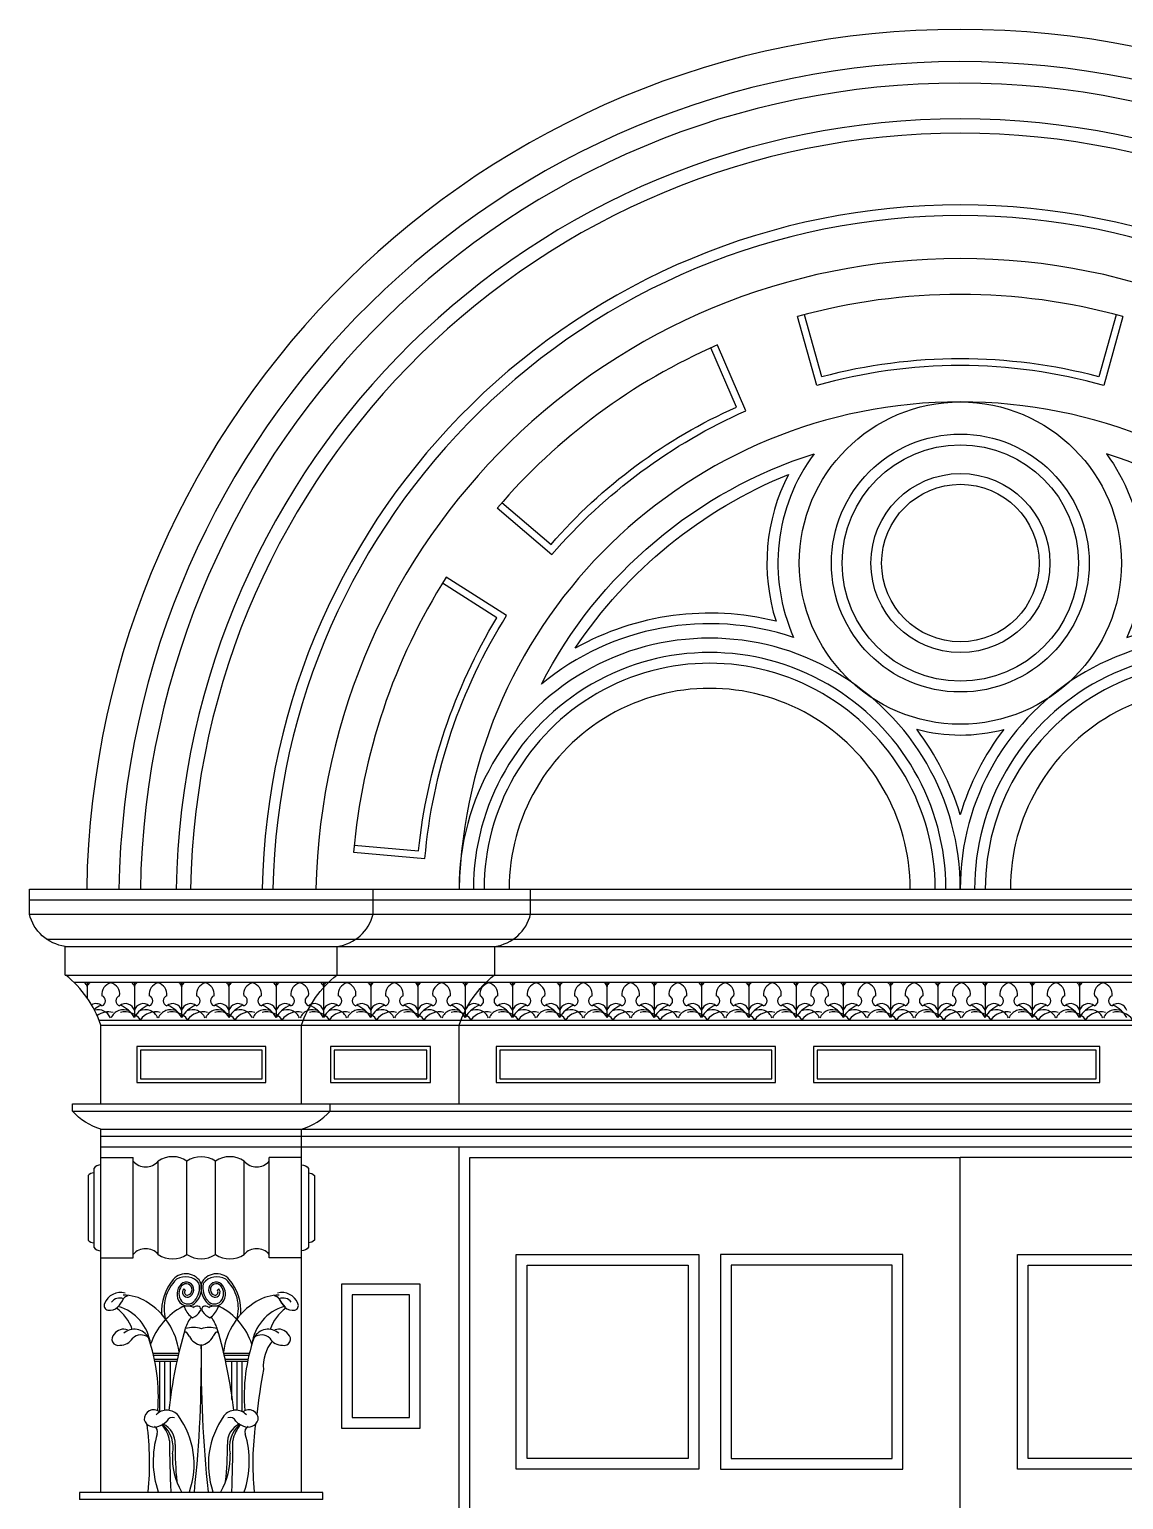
# Model space of a CAD drawing. Header units: metres. Extents: x 44156 to 46760, y 14888 to 19396.
# Drawn here: x 44156 to 45686, y 17340 to 19396 of the extents above; entities that cross this region are included whole.
import ezdxf

# ---------------------------------------------------------------- set-up
doc = ezdxf.new("R2010")
doc.units = ezdxf.units.M
for name, color, linetype in [('1', 3, 'Continuous'), ('3', 3, 'Continuous'), ('7', 7, 'Continuous')]:
    doc.layers.add(name, color=color, linetype=linetype)

# ---------------------------------------------------------------- blocks, each defined once
blk = doc.blocks.new('FH01F009')
at = {"layer": '1'}
for p, q in [((-47.25, 3104.33), (2409.75, 3104.33)), ((-47.25, 3085.43), (2409.75, 3085.43)), ((-24.48, 3052.35), (2386.98, 3052.35)), ((11.23, 2995.71), (2351.27, 2995.71)), ((44.78, 2945.48), (2317.72, 2945.48)), ((9.45, 2825.55), (2353.05, 2825.55)), ((47.25, 2801.93), (2315.25, 2801.93)), ((47.25, 2792.48), (2315.25, 2792.48)), ((47.25, 2764.12), (89.78, 2764.12)), ((89.78, 2631.83), (89.78, 2764.12)), ((122.85, 2636.55), (122.85, 2759.4)), ((160.65, 2636.55), (160.65, 2759.4)), ((198.45, 2636.55), (198.45, 2759.4)), ((236.25, 2636.55), (236.25, 2759.4)), ((269.32, 2631.83), (269.32, 2764.12)), ((311.85, 2764.12), (269.32, 2764.12)), ((47.25, 2631.83), (89.78, 2631.83)), ((311.85, 2631.83), (269.32, 2631.83)), ((340.2, 2313.03), (18.9, 2313.03))]:
    blk.add_line(p, q, dxfattribs=at)
for points in [[(1386.85, 3876.21), (1364.13, 3794.24, 0.13), (998.38, 3794.19), (975.65, 3876.21)], [(576.45, 3628.4), (641.16, 3573.11, -0.11), (886.02, 3754.38), (852.09, 3832.44)], [(381.52, 3176.5), (466.28, 3169.09, -0.11), (569.65, 3476.27), (497.86, 3522.02)]]:
    blk.add_lwpolyline(points, format="xyb", dxfattribs=at)
for points in [[(99.22, 2868.08), (259.87, 2868.08), (259.87, 2905.88), (99.22, 2905.88)], [(354.77, 2868.08), (477.25, 2868.08), (477.25, 2905.88), (354.77, 2905.88)], [(573.55, 2868.08), (932.65, 2868.08), (932.65, 2905.88), (573.55, 2905.88)], [(992.25, 2868.08), (1360.8, 2868.08), (1360.8, 2905.88), (992.25, 2905.88)], [(609.52, 2622.37), (822.15, 2622.38), (822.15, 2367.23), (609.52, 2367.23)], [(878.85, 2367.23), (1091.47, 2367.23), (1091.47, 2622.38), (878.85, 2622.38)], [(1483.65, 2367.23), (1271.02, 2367.23), (1271.02, 2622.38), (1483.65, 2622.38)], [(378.94, 2421.34), (454.48, 2421.34), (454.48, 2583.23), (378.94, 2583.23)]]:
    blk.add_lwpolyline(points, close=True, dxfattribs=at)
for points in [[(533.92, 18.9), (533.92, 2764.12), (1181.25, 2764.12)], [(1828.57, 18.9), (1828.57, 2764.12), (1181.25, 2764.12)]]:
    blk.add_lwpolyline(points, dxfattribs=at)
for radius in [212.62, 118.12, 103.95]:
    blk.add_circle((1181.43, 3548.55), radius, dxfattribs=at)
for centre, radius, start, end in [((1181.25, 3099.52), 1110.53, 0.98, 179.06), ((1181.25, 3099.52), 1016.03, 1.07, 178.93), ((1181.34, 3099.43), 921.63, 1.19, 178.81), ((1181.34, 3099.43), 907.45, 1.2, 178.8), ((1181.34, 3099.43), 803.5, 74.51, 105.51), ((1181.34, 3099.43), 803.5, 113.51, 139.5), ((1181.34, 3099.43), 661.75, 1.65, 178.35), ((1181.34, 3099.43), 803.5, 147.6, 175.17), ((850.56, 3118.74), 330.69, 359.96, 180.04), ((1511.94, 3118.74), 330.69, 359.96, 180.04), ((850.56, 3118.74), 311.79, 359.96, 180.04), ((850.56, 3118.74), 297.62, 359.96, 180.04), ((1511.94, 3118.74), 311.79, 359.96, 180.04), ((1511.94, 3118.74), 297.62, 359.96, 180.04), ((106.31, 2773.96), 22.03, 221.36, 318.64), ((141.75, 2732.71), 32.7, 54.7, 125.3), ((179.55, 2732.18), 33.14, 55.23, 124.77), ((217.35, 2732.71), 32.7, 54.7, 125.3), ((252.79, 2773.96), 22.03, 221.36, 318.64), ((106.31, 2621.99), 22.03, 41.36, 138.64), ((252.79, 2621.99), 22.03, 41.36, 138.64), ((141.75, 2663.24), 32.7, 234.7, 305.3), ((179.55, 2663.77), 33.14, 235.23, 304.77), ((217.35, 2663.24), 32.7, 234.7, 305.3)]:
    blk.add_arc(centre, radius, start, end, dxfattribs=at)
at = {"layer": '3'}
for p, q in [((28.97, 2994.62), (28.97, 2974.65)), ((91.34, 2994.62), (91.34, 2948.97)), ((153.71, 2994.62), (153.71, 2948.97)), ((216.08, 2994.62), (216.08, 2948.97)), ((216.08, 2994.62), (216.08, 2948.97)), ((278.45, 2994.62), (278.45, 2948.97)), ((340.82, 2994.62), (340.82, 2948.97)), ((403.19, 2994.62), (403.19, 2948.97)), ((403.19, 2994.62), (403.19, 2948.97)), ((465.56, 2994.62), (465.56, 2948.97)), ((527.93, 2994.62), (527.93, 2948.97)), ((590.3, 2994.62), (590.3, 2948.97)), ((652.67, 2994.62), (652.67, 2948.97)), ((652.67, 2994.62), (652.67, 2948.97)), ((715.04, 2994.62), (715.04, 2948.97)), ((777.41, 2994.62), (777.41, 2948.97)), ((839.78, 2994.62), (839.78, 2948.97)), ((902.15, 2994.62), (902.15, 2948.97)), ((902.15, 2994.62), (902.15, 2948.97)), ((964.52, 2994.62), (964.52, 2948.97)), ((1026.89, 2994.62), (1026.89, 2948.97)), ((1089.26, 2994.62), (1089.26, 2948.97)), ((1151.63, 2994.62), (1151.63, 2948.97)), ((1151.63, 2994.62), (1151.63, 2948.97)), ((1214, 2994.62), (1214, 2948.97)), ((1276.37, 2994.62), (1276.37, 2948.97)), ((1338.74, 2994.62), (1338.74, 2948.97)), ((1338.74, 2994.62), (1338.74, 2948.97)), ((156.48, 2591.04), (158.27, 2589.15)), ((202.62, 2591.04), (200.83, 2589.15)), ((115.92, 2506.25), (149.86, 2506.25)), ((116.56, 2503.65), (149.25, 2503.65)), ((209.22, 2506.25), (243.16, 2506.25)), ((209.83, 2503.65), (242.52, 2503.65)), ((117.73, 2498.45), (148.06, 2498.45)), ((118.27, 2495.85), (147.48, 2495.85)), ((124.96, 2428.75), (124.96, 2495.85)), ((131.6, 2430.85), (131.6, 2495.85)), ((138.93, 2445.22), (138.93, 2495.85)), ((211.02, 2498.45), (241.35, 2498.45)), ((211.6, 2495.85), (240.81, 2495.85)), ((219.8, 2445.22), (219.8, 2495.85)), ((227.12, 2430.85), (227.12, 2495.85)), ((233.77, 2428.75), (233.77, 2495.85))]:
    blk.add_line(p, q, dxfattribs=at)
for centre, radius, start, end in [((22.75, 2989.04), 6.28, 9.44, 62.78), ((35.19, 2989.04), 6.28, 117.22, 170.56), ((63.67, 2979.72), 15.31, 103.27, 187.63), ((56.65, 2979.72), 15.31, 352.37, 76.73), ((85.12, 2989.04), 6.28, 9.44, 62.78), ((97.56, 2989.04), 6.28, 117.22, 170.56), ((126.04, 2979.72), 15.31, 103.27, 187.63), ((119.02, 2979.72), 15.31, 352.37, 76.73), ((147.49, 2989.04), 6.28, 9.44, 62.78), ((159.93, 2989.04), 6.28, 117.22, 170.56), ((188.41, 2979.72), 15.31, 103.27, 187.63), ((181.39, 2979.72), 15.31, 352.37, 76.73), ((209.86, 2989.04), 6.28, 9.44, 62.78), ((209.86, 2989.04), 6.28, 9.44, 62.78), ((222.3, 2989.04), 6.28, 117.22, 170.56), ((222.3, 2989.04), 6.28, 117.22, 170.56), ((250.78, 2979.72), 15.31, 103.27, 187.63), ((243.76, 2979.72), 15.31, 352.37, 76.73), ((272.23, 2989.04), 6.28, 9.44, 62.78), ((284.67, 2989.04), 6.28, 117.22, 170.56), ((313.15, 2979.72), 15.31, 103.27, 187.63), ((306.13, 2979.72), 15.31, 352.37, 76.73), ((334.6, 2989.04), 6.28, 9.44, 62.78), ((347.04, 2989.04), 6.28, 117.22, 170.56), ((375.52, 2979.72), 15.31, 103.27, 187.63), ((368.5, 2979.72), 15.31, 352.37, 76.73), ((396.97, 2989.04), 6.28, 9.44, 62.78), ((396.97, 2989.04), 6.28, 9.44, 62.78), ((409.41, 2989.04), 6.28, 117.22, 170.56), ((409.41, 2989.04), 6.28, 117.22, 170.56), ((437.89, 2979.72), 15.31, 103.27, 187.63), ((430.87, 2979.72), 15.31, 352.37, 76.73), ((459.34, 2989.04), 6.28, 9.44, 62.78), ((471.78, 2989.04), 6.28, 117.22, 170.56), ((500.26, 2979.72), 15.31, 103.27, 187.63), ((493.24, 2979.72), 15.31, 352.37, 76.73), ((521.71, 2989.04), 6.28, 9.44, 62.78), ((534.15, 2989.04), 6.28, 117.22, 170.56), ((562.63, 2979.72), 15.31, 103.27, 187.63), ((555.61, 2979.72), 15.31, 352.37, 76.73), ((584.08, 2989.04), 6.28, 9.44, 62.78), ((596.52, 2989.04), 6.28, 117.22, 170.56), ((625, 2979.72), 15.31, 103.27, 187.63), ((617.98, 2979.72), 15.31, 352.37, 76.73), ((646.45, 2989.04), 6.28, 9.44, 62.78), ((646.45, 2989.04), 6.28, 9.44, 62.78), ((658.89, 2989.04), 6.28, 117.22, 170.56), ((658.89, 2989.04), 6.28, 117.22, 170.56), ((687.37, 2979.72), 15.31, 103.27, 187.63), ((680.35, 2979.72), 15.31, 352.37, 76.73), ((708.82, 2989.04), 6.28, 9.44, 62.78), ((721.26, 2989.04), 6.28, 117.22, 170.56), ((749.74, 2979.72), 15.31, 103.27, 187.63), ((742.72, 2979.72), 15.31, 352.37, 76.73), ((771.19, 2989.04), 6.28, 9.44, 62.78), ((783.63, 2989.04), 6.28, 117.22, 170.56), ((812.11, 2979.72), 15.31, 103.27, 187.63), ((805.09, 2979.72), 15.31, 352.37, 76.73), ((833.56, 2989.04), 6.28, 9.44, 62.78), ((846, 2989.04), 6.28, 117.22, 170.56), ((874.48, 2979.72), 15.31, 103.27, 187.63), ((867.46, 2979.72), 15.31, 352.37, 76.73), ((895.93, 2989.04), 6.28, 9.44, 62.78), ((895.93, 2989.04), 6.28, 9.44, 62.78), ((908.37, 2989.04), 6.28, 117.22, 170.56), ((908.37, 2989.04), 6.28, 117.22, 170.56), ((936.85, 2979.72), 15.31, 103.27, 187.63), ((929.83, 2979.72), 15.31, 352.37, 76.73), ((958.3, 2989.04), 6.28, 9.44, 62.78), ((970.74, 2989.04), 6.28, 117.22, 170.56), ((999.22, 2979.72), 15.31, 103.27, 187.63), ((992.2, 2979.72), 15.31, 352.37, 76.73), ((1020.67, 2989.04), 6.28, 9.44, 62.78), ((1033.11, 2989.04), 6.28, 117.22, 170.56), ((1061.59, 2979.72), 15.31, 103.27, 187.63), ((1054.57, 2979.72), 15.31, 352.37, 76.73), ((1083.04, 2989.04), 6.28, 9.44, 62.78), ((1095.48, 2989.04), 6.28, 117.22, 170.56), ((1123.96, 2979.72), 15.31, 103.27, 187.63), ((1116.94, 2979.72), 15.31, 352.37, 76.73), ((1145.41, 2989.04), 6.28, 9.44, 62.78), ((1145.41, 2989.04), 6.28, 9.44, 62.78), ((1157.85, 2989.04), 6.28, 117.22, 170.56), ((1157.85, 2989.04), 6.28, 117.22, 170.56), ((1186.33, 2979.72), 15.31, 103.27, 187.63), ((1179.31, 2979.72), 15.31, 352.37, 76.73), ((1207.78, 2989.04), 6.28, 9.44, 62.78), ((1220.22, 2989.04), 6.28, 117.22, 170.56), ((1248.7, 2979.72), 15.31, 103.27, 187.63), ((1241.68, 2979.72), 15.31, 352.37, 76.73), ((1270.15, 2989.04), 6.28, 9.44, 62.78), ((1282.59, 2989.04), 6.28, 117.22, 170.56), ((1311.07, 2979.72), 15.31, 103.27, 187.63), ((1304.05, 2979.72), 15.31, 352.37, 76.73), ((1332.52, 2989.04), 6.28, 9.44, 62.78), ((1332.52, 2989.04), 6.28, 9.44, 62.78), ((1344.96, 2989.04), 6.28, 117.22, 170.56), ((1344.96, 2989.04), 6.28, 117.22, 170.56), ((1373.44, 2979.72), 15.31, 103.27, 187.63), ((1366.42, 2979.72), 15.31, 352.37, 76.73), ((46.33, 2971.1), 6.94, 288.21, 71.79), ((73.98, 2971.1), 6.94, 108.21, 251.79), ((108.7, 2971.1), 6.94, 288.21, 71.79), ((136.35, 2971.1), 6.94, 108.21, 251.79), ((171.07, 2971.1), 6.94, 288.21, 71.79), ((198.72, 2971.1), 6.94, 108.21, 251.79), ((233.44, 2971.1), 6.94, 288.21, 71.79), ((261.09, 2971.1), 6.94, 108.21, 251.79), ((295.81, 2971.1), 6.94, 288.21, 71.79), ((323.46, 2971.1), 6.94, 108.21, 251.79), ((358.18, 2971.1), 6.94, 288.21, 71.79), ((385.83, 2971.1), 6.94, 108.21, 251.79), ((420.55, 2971.1), 6.94, 288.21, 71.79), ((448.2, 2971.1), 6.94, 108.21, 251.79), ((482.92, 2971.1), 6.94, 288.21, 71.79), ((510.57, 2971.1), 6.94, 108.21, 251.79), ((545.29, 2971.1), 6.94, 288.21, 71.79), ((572.94, 2971.1), 6.94, 108.21, 251.79), ((607.66, 2971.1), 6.94, 288.21, 71.79), ((635.31, 2971.1), 6.94, 108.21, 251.79), ((670.03, 2971.1), 6.94, 288.21, 71.79), ((697.68, 2971.1), 6.94, 108.21, 251.79), ((732.4, 2971.1), 6.94, 288.21, 71.79), ((760.05, 2971.1), 6.94, 108.21, 251.79), ((794.77, 2971.1), 6.94, 288.21, 71.79), ((822.42, 2971.1), 6.94, 108.21, 251.79), ((857.14, 2971.1), 6.94, 288.21, 71.79), ((884.79, 2971.1), 6.94, 108.21, 251.79), ((919.51, 2971.1), 6.94, 288.21, 71.79), ((947.16, 2971.1), 6.94, 108.21, 251.79), ((981.88, 2971.1), 6.94, 288.21, 71.79), ((1009.53, 2971.1), 6.94, 108.21, 251.79), ((1044.25, 2971.1), 6.94, 288.21, 71.79), ((1071.9, 2971.1), 6.94, 108.21, 251.79), ((1106.62, 2971.1), 6.94, 288.21, 71.79), ((1134.27, 2971.1), 6.94, 108.21, 251.79), ((1168.99, 2971.1), 6.94, 288.21, 71.79), ((1196.64, 2971.1), 6.94, 108.21, 251.79), ((1231.36, 2971.1), 6.94, 288.21, 71.79), ((1259.01, 2971.1), 6.94, 108.21, 251.79), ((1293.73, 2971.1), 6.94, 288.21, 71.79), ((1321.38, 2971.1), 6.94, 108.21, 251.79), ((1356.1, 2971.1), 6.94, 288.21, 71.79), ((1383.75, 2971.1), 6.94, 108.21, 251.79), ((40.72, 2955.19), 12.14, 50.13, 119.64), ((61.57, 2930.69), 37.38, 112.2, 128.92), ((43.32, 2941.41), 17.95, 23.27, 105.12), ((56.95, 2932.1), 24.39, 75.2, 127.27), ((77, 2941.41), 17.95, 64.91, 156.73), ((79.6, 2955.19), 12.14, 14.62, 129.87), ((79.03, 2932.1), 24.39, 34.33, 104.8), ((58.75, 2930.69), 37.38, 29.29, 67.8), ((103.09, 2955.19), 12.14, 50.13, 165.38), ((123.94, 2930.69), 37.38, 112.2, 150.71), ((105.69, 2941.41), 17.95, 23.27, 115.09), ((119.32, 2932.1), 24.39, 75.2, 145.67), ((139.37, 2941.41), 17.95, 64.91, 156.73), ((141.97, 2955.19), 12.14, 14.62, 129.87), ((141.4, 2932.1), 24.39, 34.33, 104.8), ((121.12, 2930.69), 37.38, 29.29, 67.8), ((165.46, 2955.19), 12.14, 50.13, 165.38), ((186.31, 2930.69), 37.38, 112.2, 150.71), ((168.06, 2941.41), 17.95, 23.27, 115.09), ((181.69, 2932.1), 24.39, 75.2, 145.67), ((201.74, 2941.41), 17.95, 64.91, 156.73), ((204.34, 2955.19), 12.14, 14.62, 129.87), ((203.77, 2932.1), 24.39, 34.33, 104.8), ((183.49, 2930.69), 37.38, 29.29, 67.8), ((227.83, 2955.19), 12.14, 50.13, 165.38), ((248.68, 2930.69), 37.38, 112.2, 150.71), ((230.43, 2941.41), 17.95, 23.27, 115.09), ((244.06, 2932.1), 24.39, 75.2, 145.67), ((264.11, 2941.41), 17.95, 64.91, 156.73), ((266.71, 2955.19), 12.14, 14.62, 129.87), ((266.14, 2932.1), 24.39, 34.33, 104.8), ((245.86, 2930.69), 37.38, 29.29, 67.8), ((290.2, 2955.19), 12.14, 50.13, 165.38), ((311.05, 2930.69), 37.38, 112.2, 150.71), ((292.8, 2941.41), 17.95, 23.27, 115.09), ((306.43, 2932.1), 24.39, 75.2, 145.67), ((326.48, 2941.41), 17.95, 64.91, 156.73), ((329.08, 2955.19), 12.14, 14.62, 129.87), ((328.51, 2932.1), 24.39, 34.33, 104.8), ((308.23, 2930.69), 37.38, 29.29, 67.8), ((352.57, 2955.19), 12.14, 50.13, 165.38), ((373.42, 2930.69), 37.38, 112.2, 150.71), ((355.17, 2941.41), 17.95, 23.27, 115.09), ((368.8, 2932.1), 24.39, 75.2, 145.67), ((388.85, 2941.41), 17.95, 64.91, 156.73), ((391.45, 2955.19), 12.14, 14.62, 129.87), ((390.88, 2932.1), 24.39, 34.33, 104.8), ((370.6, 2930.69), 37.38, 29.29, 67.8), ((414.94, 2955.19), 12.14, 50.13, 165.38), ((435.79, 2930.69), 37.38, 112.2, 150.71), ((417.54, 2941.41), 17.95, 23.27, 115.09), ((431.17, 2932.1), 24.39, 75.2, 145.67), ((451.22, 2941.41), 17.95, 64.91, 156.73), ((453.82, 2955.19), 12.14, 14.62, 129.87), ((453.25, 2932.1), 24.39, 34.33, 104.8), ((432.97, 2930.69), 37.38, 29.29, 67.8), ((477.31, 2955.19), 12.14, 50.13, 165.38), ((498.16, 2930.69), 37.38, 112.2, 150.71), ((479.91, 2941.41), 17.95, 23.27, 115.09), ((493.54, 2932.1), 24.39, 75.2, 145.67), ((513.59, 2941.41), 17.95, 64.91, 156.73), ((516.19, 2955.19), 12.14, 14.62, 129.87), ((515.62, 2932.1), 24.39, 34.33, 104.8), ((495.34, 2930.69), 37.38, 29.29, 67.8), ((539.68, 2955.19), 12.14, 50.13, 165.38), ((560.53, 2930.69), 37.38, 112.2, 150.71), ((542.28, 2941.41), 17.95, 23.27, 115.09), ((555.91, 2932.1), 24.39, 75.2, 145.67), ((575.96, 2941.41), 17.95, 64.91, 156.73), ((578.56, 2955.19), 12.14, 14.62, 129.87), ((577.99, 2932.1), 24.39, 34.33, 104.8), ((557.71, 2930.69), 37.38, 29.29, 67.8), ((602.05, 2955.19), 12.14, 50.13, 165.38), ((622.9, 2930.69), 37.38, 112.2, 150.71), ((604.65, 2941.41), 17.95, 23.27, 115.09), ((618.28, 2932.1), 24.39, 75.2, 145.67), ((638.33, 2941.41), 17.95, 64.91, 156.73), ((640.93, 2955.19), 12.14, 14.62, 129.87), ((640.36, 2932.1), 24.39, 34.33, 104.8), ((620.08, 2930.69), 37.38, 29.29, 67.8), ((664.42, 2955.19), 12.14, 50.13, 165.38), ((685.27, 2930.69), 37.38, 112.2, 150.71), ((667.02, 2941.41), 17.95, 23.27, 115.09), ((680.65, 2932.1), 24.39, 75.2, 145.67), ((700.7, 2941.41), 17.95, 64.91, 156.73), ((703.3, 2955.19), 12.14, 14.62, 129.87), ((702.73, 2932.1), 24.39, 34.33, 104.8), ((682.45, 2930.69), 37.38, 29.29, 67.8), ((726.79, 2955.19), 12.14, 50.13, 165.38), ((747.64, 2930.69), 37.38, 112.2, 150.71), ((729.39, 2941.41), 17.95, 23.27, 115.09), ((743.02, 2932.1), 24.39, 75.2, 145.67), ((763.07, 2941.41), 17.95, 64.91, 156.73), ((765.67, 2955.19), 12.14, 14.62, 129.87), ((765.1, 2932.1), 24.39, 34.33, 104.8), ((744.82, 2930.69), 37.38, 29.29, 67.8), ((789.16, 2955.19), 12.14, 50.13, 165.38), ((810.01, 2930.69), 37.38, 112.2, 150.71), ((791.76, 2941.41), 17.95, 23.27, 115.09), ((805.39, 2932.1), 24.39, 75.2, 145.67), ((825.44, 2941.41), 17.95, 64.91, 156.73), ((828.04, 2955.19), 12.14, 14.62, 129.87), ((827.47, 2932.1), 24.39, 34.33, 104.8), ((807.19, 2930.69), 37.38, 29.29, 67.8), ((851.53, 2955.19), 12.14, 50.13, 165.38), ((872.38, 2930.69), 37.38, 112.2, 150.71), ((854.13, 2941.41), 17.95, 23.27, 115.09), ((867.76, 2932.1), 24.39, 75.2, 145.67), ((887.81, 2941.41), 17.95, 64.91, 156.73), ((890.41, 2955.19), 12.14, 14.62, 129.87), ((889.84, 2932.1), 24.39, 34.33, 104.8), ((869.56, 2930.69), 37.38, 29.29, 67.8), ((913.9, 2955.19), 12.14, 50.13, 165.38), ((934.75, 2930.69), 37.38, 112.2, 150.71), ((916.5, 2941.41), 17.95, 23.27, 115.09), ((930.13, 2932.1), 24.39, 75.2, 145.67), ((950.18, 2941.41), 17.95, 64.91, 156.73), ((952.78, 2955.19), 12.14, 14.62, 129.87), ((952.21, 2932.1), 24.39, 34.33, 104.8), ((931.93, 2930.69), 37.38, 29.29, 67.8), ((976.27, 2955.19), 12.14, 50.13, 165.38), ((997.12, 2930.69), 37.38, 112.2, 150.71), ((978.87, 2941.41), 17.95, 23.27, 115.09), ((992.5, 2932.1), 24.39, 75.2, 145.67), ((1012.55, 2941.41), 17.95, 64.91, 156.73), ((1015.15, 2955.19), 12.14, 14.62, 129.87), ((1014.58, 2932.1), 24.39, 34.33, 104.8), ((994.3, 2930.69), 37.38, 29.29, 67.8), ((1038.64, 2955.19), 12.14, 50.13, 165.38), ((1059.49, 2930.69), 37.38, 112.2, 150.71), ((1041.24, 2941.41), 17.95, 23.27, 115.09), ((1054.87, 2932.1), 24.39, 75.2, 145.67), ((1074.92, 2941.41), 17.95, 64.91, 156.73), ((1077.52, 2955.19), 12.14, 14.62, 129.87), ((1076.95, 2932.1), 24.39, 34.33, 104.8), ((1056.67, 2930.69), 37.38, 29.29, 67.8), ((1101.01, 2955.19), 12.14, 50.13, 165.38), ((1121.86, 2930.69), 37.38, 112.2, 150.71), ((1103.61, 2941.41), 17.95, 23.27, 115.09), ((1117.24, 2932.1), 24.39, 75.2, 145.67), ((1137.29, 2941.41), 17.95, 64.91, 156.73), ((1139.89, 2955.19), 12.14, 14.62, 129.87), ((1139.32, 2932.1), 24.39, 34.33, 104.8), ((1119.04, 2930.69), 37.38, 29.29, 67.8), ((1163.38, 2955.19), 12.14, 50.13, 165.38), ((1184.23, 2930.69), 37.38, 112.2, 150.71), ((1165.98, 2941.41), 17.95, 23.27, 115.09), ((1179.61, 2932.1), 24.39, 75.2, 145.67), ((1199.66, 2941.41), 17.95, 64.91, 156.73), ((1202.26, 2955.19), 12.14, 14.62, 129.87), ((1201.69, 2932.1), 24.39, 34.33, 104.8), ((1181.41, 2930.69), 37.38, 29.29, 67.8), ((1225.75, 2955.19), 12.14, 50.13, 165.38), ((1246.6, 2930.69), 37.38, 112.2, 150.71), ((1228.35, 2941.41), 17.95, 23.27, 115.09), ((1241.98, 2932.1), 24.39, 75.2, 145.67), ((1262.03, 2941.41), 17.95, 64.91, 156.73), ((1264.63, 2955.19), 12.14, 14.62, 129.87), ((1264.06, 2932.1), 24.39, 34.33, 104.8), ((1243.78, 2930.69), 37.38, 29.29, 67.8), ((1288.12, 2955.19), 12.14, 50.13, 165.38), ((1308.97, 2930.69), 37.38, 112.2, 150.71), ((1290.72, 2941.41), 17.95, 23.27, 115.09), ((1304.35, 2932.1), 24.39, 75.2, 145.67), ((1324.4, 2941.41), 17.95, 64.91, 156.73), ((1327, 2955.19), 12.14, 14.62, 129.87), ((1326.43, 2932.1), 24.39, 34.33, 104.8), ((1306.15, 2930.69), 37.38, 29.29, 67.8), ((1350.49, 2955.19), 12.14, 50.13, 165.38), ((1371.34, 2930.69), 37.38, 112.2, 150.71), ((1353.09, 2941.41), 17.95, 23.27, 115.09), ((1366.72, 2932.1), 24.39, 75.2, 145.67), ((1386.77, 2941.41), 17.95, 64.91, 156.73), ((1389.37, 2955.19), 12.14, 14.62, 129.87), ((1388.8, 2932.1), 24.39, 34.33, 104.8), ((1368.52, 2930.69), 37.38, 29.29, 67.8), ((194.07, 2560.62), 67.03, 140.11, 183.29), ((183.07, 2565.39), 52.55, 133.29, 196.13), ((159.26, 2588.57), 22.42, 25.07, 137.87), ((158.91, 2584.25), 22.74, 37.41, 121.48), ((159.73, 2589.91), 10.07, 287.06, 132.84), ((199.84, 2588.57), 22.42, 42.13, 154.93), ((200.19, 2584.25), 22.74, 58.52, 142.59), ((199.37, 2589.91), 10.07, 47.16, 252.94), ((176.4, 2565.61), 52.14, 343.26, 46.84), ((165.03, 2560.62), 67.03, 356.73, 39.89), ((73.29, 2563.12), 23.1, 75.45, 157.72), ((77.08, 2525.19), 57.52, 58.57, 90.47), ((83.29, 2574.54), 7.12, 89.82, 149.27), ((166.06, 2584.34), 18.48, 135.47, 217.77), ((166.66, 2584.61), 16.52, 141.83, 217.23), ((159.77, 2590.1), 7.71, 282.67, 142.26), ((161.25, 2586.63), 6.5, 137.22, 282.77), ((161.46, 2586.64), 4.06, 141.87, 270), ((150.6, 2592.85), 26.84, 319.65, 10.22), ((150.6, 2592.85), 29.44, 319.65, 10.22), ((208.5, 2592.85), 29.44, 169.78, 220.35), ((208.5, 2592.85), 26.84, 169.78, 220.35), ((199.33, 2590.1), 7.71, 37.74, 257.33), ((197.85, 2586.63), 6.5, 257.23, 42.78), ((197.64, 2586.64), 4.06, 270, 38.13), ((192.44, 2584.61), 16.52, 322.77, 38.17), ((193.04, 2584.34), 18.48, 322.23, 44.53), ((282.02, 2525.19), 57.52, 89.53, 121.43), ((275.79, 2574.54), 7.12, 30.73, 90.18), ((275.79, 2574.54), 7.12, 30.73, 90.18), ((276.15, 2574.54), 7.12, 30.73, 90.18), ((285.8, 2563.12), 23.1, 22.28, 104.55), ((57.61, 2569.19), 6.3, 154.78, 255.79), ((59.25, 2576.22), 13.51, 256.38, 317.37), ((71.81, 2566.07), 12.86, 66.24, 145.45), ((33.28, 2518.59), 58.36, 19, 53.82), ((32.92, 2601.5), 50.02, 316.49, 332.2), ((53.78, 2510.69), 59.36, 6.94, 74.25), ((60.12, 2496.58), 90.78, 7.06, 58.86), ((195.15, 2490.55), 86.85, 117.33, 161.67), ((161.91, 2582.95), 14.41, 223.52, 320.53), ((161.92, 2582.94), 11.83, 224.68, 318.94), ((155.84, 2565.76), 1.89, 3.27, 121.28), ((161.24, 2549.05), 19.32, 66.57, 106.93), ((180.67, 2573.86), 24.3, 199.2, 239.01), ((157.6, 2575.84), 25.14, 294.85, 323.83), ((174.42, 2557.66), 10.49, 86.15, 125.9), ((175.1, 2564.18), 3.95, 40.98, 89.64), ((173.47, 2564.03), 5.36, 325.56, 30.71), ((185.61, 2564.03), 5.36, 149.29, 214.44), ((183.99, 2564.18), 3.95, 90.36, 139.02), ((201.48, 2575.84), 25.14, 216.17, 245.15), ((184.66, 2557.66), 10.49, 54.1, 93.85), ((197.19, 2582.95), 14.41, 219.47, 316.48), ((197.18, 2582.94), 11.83, 221.06, 315.32), ((197.84, 2549.05), 19.32, 73.07, 113.43), ((178.41, 2573.86), 24.3, 300.99, 340.8), ((203.24, 2565.76), 1.89, 58.72, 176.73), ((163.94, 2490.55), 86.85, 18.33, 62.67), ((298.98, 2496.58), 90.78, 121.14, 172.94), ((305.3, 2510.69), 59.36, 105.75, 173.06), ((325.8, 2518.59), 58.36, 126.18, 161), ((326.17, 2601.5), 50.02, 207.8, 223.51), ((326.17, 2601.5), 50.02, 207.8, 223.51), ((326.52, 2601.5), 50.02, 207.8, 223.51), ((287.63, 2566.07), 12.86, 34.55, 113.76), ((299.83, 2576.22), 13.51, 222.63, 283.62), ((301.47, 2569.19), 6.3, 284.21, 25.22), ((214.03, 2519.64), 58.77, 144.04, 160.94), ((145.05, 2519.64), 58.77, 19.06, 35.96), ((70.14, 2524.85), 8.44, 129.58, 284.91), ((77.02, 2522.92), 14.87, 68.87, 145.48), ((73.01, 2535.29), 18.61, 267.83, 329.72), ((91.21, 2516.54), 21.22, 29.05, 131.12), ((99.97, 2514.38), 15.85, 51.87, 133.35), ((-112.18, 2449.22), 235.13, 355.43, 19.28), ((776.91, 2357.43), 644.47, 163.69, 173.46), ((159.02, 2531.16), 2.7, 53.42, 154.62), ((168.65, 2504.25), 35.75, 71.96, 106.15), ((115.65, 2501.78), 54.93, 28.53, 35.05), ((183.72, 2538.8), 22.54, 208.56, 259.32), ((190.43, 2504.25), 35.75, 73.85, 108.04), ((175.36, 2538.8), 22.54, 280.68, 331.44), ((243.43, 2501.78), 54.93, 144.95, 151.47), ((200.06, 2531.16), 2.7, 25.38, 126.58), ((-417.83, 2357.43), 644.47, 6.54, 16.31), ((471.27, 2449.22), 235.13, 160.72, 184.57), ((267.87, 2516.54), 21.22, 48.88, 150.95), ((259.11, 2514.38), 15.85, 46.65, 128.13), ((313.18, 2488.96), 51.79, 140.56, 184.56), ((286.07, 2535.29), 18.61, 210.28, 272.17), ((282.06, 2522.92), 14.87, 34.52, 111.13), ((288.94, 2524.85), 8.44, 255.09, 50.42), ((-1443.81, 2495.91), 1623.51, 353.9, 0.76), ((1802.89, 2495.91), 1623.51, 179.24, 186.1), ((1145.82, 2327.65), 898.12, 169.92, 173.75), ((116.98, 2418.87), 12.73, 52.75, 183.03), ((134.1, 2411.4), 19.6, 38.15, 136.65), ((224.98, 2411.4), 19.6, 43.35, 141.85), ((242.1, 2418.87), 12.73, 356.97, 127.25), ((117.87, 2423.17), 14.49, 200.08, 293.86), ((-278.83, 2360.75), 390.28, 354.51, 7.63), ((114.34, 2402.53), 7.63, 338.93, 64.02), ((115.28, 2433.9), 25.43, 289.42, 317.21), ((96.52, 2383.61), 41.95, 9.75, 42.57), ((117.37, 2387.58), 27.77, 356.53, 65.22), ((103.73, 2382.22), 38.74, 346.92, 49.27), ((141.76, 2412.58), 8.8, 73.37, 152.63), ((60.52, 2359.51), 109.62, 340.78, 35.72), ((298.56, 2359.51), 109.62, 144.28, 199.22), ((241.71, 2387.58), 27.77, 114.78, 183.47), ((217.32, 2412.58), 8.8, 27.37, 106.63), ((255.35, 2382.22), 38.74, 130.73, 193.08), ((262.56, 2383.61), 41.95, 137.43, 170.25), ((243.8, 2433.9), 25.43, 222.79, 250.58), ((241.21, 2423.17), 14.49, 246.14, 339.92), ((244.74, 2402.53), 7.63, 115.98, 201.07), ((637.91, 2360.75), 390.28, 172.37, 185.49), ((241.9, 2363.56), 125.77, 163.26, 198.61), ((1362.77, 2383.49), 1224.94, 179.66, 182.81), ((538.77, 2379.67), 393.73, 179.09, 186.26), ((-179.69, 2379.67), 393.73, 353.74, 0.91), ((-1003.69, 2383.49), 1224.94, 357.19, 0.34), ((117.18, 2363.56), 125.77, 341.39, 16.74), ((233.24, 2369.39), 91.86, 177.46, 210.02), ((125.84, 2369.39), 91.86, 329.98, 2.54)]:
    blk.add_arc(centre, radius, start, end, dxfattribs=at)
at = {"layer": '7'}
for p, q in [((-47.25, 3118.5), (2409.75, 3118.5)), ((0, 3042.9), (2362.5, 3042.9)), ((0, 3005.1), (2361.75, 3005.1)), ((47.25, 2938.95), (2315.25, 2938.95)), ((9.45, 2835), (2353.05, 2835)), ((47.25, 2322.48), (47.25, 2801.93)), ((47.25, 2778.3), (2315.25, 2778.3)), ((311.85, 2322.48), (311.85, 2778.3)), ((519.75, 0), (519.75, 2778.3)), ((1181.25, 18.9), (1181.25, 2764.12)), ((340.2, 2322.48), (18.9, 2322.48)), ((18.9, 2322.48), (18.9, 2313.03)), ((340.2, 2313.03), (340.2, 2322.48))]:
    blk.add_line(p, q, dxfattribs=at)
for points in [[(1395.96, 3873.68), (1370.73, 3782.66, 0.14), (991.79, 3782.62), (966.54, 3873.68)], [(570.31, 3621.21), (642.17, 3559.83, -0.11), (898.43, 3749.54), (860.76, 3836.2)], [(380.69, 3167.09), (474.84, 3158.85, -0.12), (582.63, 3479.2), (502.94, 3529.99)], [(0, 3005.1), (0, 3042.9, -0.31), (-47.25, 3085.43), (-47.25, 3118.5)], [(359.1, 3005.1), (359.1, 3042.9, 0.31), (406.35, 3085.43), (406.35, 3118.5)], [(567, 3005.1), (567, 3042.9, 0.31), (614.25, 3085.43), (614.25, 3118.5)], [(47.25, 2835), (47.25, 2938.95, 0.14), (0.75, 3005.1)], [(311.85, 2835), (311.85, 2938.95, -0.14), (358.35, 3005.1)], [(519.75, 2835), (519.75, 2938.95, -0.14), (566.25, 3005.1)], [(47.25, 2801.93, -0.14), (9.45, 2825.55), (9.45, 2835)], [(311.85, 2778.3), (311.85, 2801.93, 0.14), (349.65, 2825.55), (349.65, 2835)], [(47.25, 2754.56, 0.24), (37.8, 2749.95), (37.8, 2646, 0.24), (47.25, 2641.39)], [(311.85, 2754.56, -0.24), (321.3, 2749.95), (321.3, 2646, -0.24), (311.85, 2641.39)], [(37.8, 2744.18, 0.21), (30.24, 2740.5), (30.24, 2655.45, 0.21), (37.8, 2651.77)], [(321.3, 2744.18, -0.21), (328.86, 2740.5), (328.86, 2655.45, -0.21), (321.3, 2651.77)]]:
    blk.add_lwpolyline(points, format="xyb", dxfattribs=at)
for points in [[(628.54, 3388.78, -0.2), (988.4, 3692.8, 0.27), (961.4, 3450.29, 0.26)], [(1733.96, 3388.78, 0.2), (1374.1, 3692.8, -0.27), (1401.1, 3450.29, -0.26)], [(673.03, 3436.24, -0.15), (954.66, 3665.5, 0.2), (938.1, 3471.81, 0.19)], [(1123.75, 3329.21, 0.13), (1238.66, 3329.09, 0.09), (1181.25, 3216.59, 0.09)]]:
    blk.add_lwpolyline(points, format="xyb", close=True, dxfattribs=at)
for points in [[(94.5, 2863.35), (264.6, 2863.35), (264.6, 2910.6), (94.5, 2910.6)], [(350.04, 2863.35), (481.98, 2863.35), (481.98, 2910.6), (350.04, 2910.6)], [(568.82, 2863.35), (937.37, 2863.35), (937.37, 2910.6), (568.82, 2910.6)], [(987.52, 2863.35), (1365.52, 2863.35), (1365.52, 2910.6), (987.52, 2910.6)], [(595.35, 2636.55), (836.32, 2636.55), (836.32, 2353.05), (595.35, 2353.05)], [(864.68, 2353.05), (1105.65, 2353.05), (1105.65, 2636.55), (864.68, 2636.55)], [(1497.82, 2353.05), (1256.85, 2353.05), (1256.85, 2636.55), (1497.82, 2636.55)], [(364.77, 2407.17), (468.66, 2407.17), (468.66, 2597.41), (364.77, 2597.41)]]:
    blk.add_lwpolyline(points, close=True, dxfattribs=at)
for radius in [170.1, 155.93]:
    blk.add_circle((1181.43, 3548.55), radius, dxfattribs=at)
for centre, radius, start, end in [((1181.25, 3099.52), 1153.06, 0.94, 179.06), ((1181.25, 3099.52), 1082.18, 1, 179.06), ((1181.25, 3099.52), 1034.93, 1.05, 178.95), ((1181.34, 3099.43), 850.75, 1.28, 178.72), ((850.56, 3118.74), 264.54, 359.96, 180.04), ((1511.94, 3118.74), 264.54, 359.96, 180.04)]:
    blk.add_arc(centre, radius, start, end, dxfattribs=at)

msp = doc.modelspace()

# ---------------------------------------------------------------- block references
at = {"layer": '7', "xscale": 1.06, "yscale": 1.06, "zscale": 1.06}
msp.add_blockref('FH01F009', (44205.66, 14887.82), dxfattribs=at)

doc.saveas('drawing.dxf')
